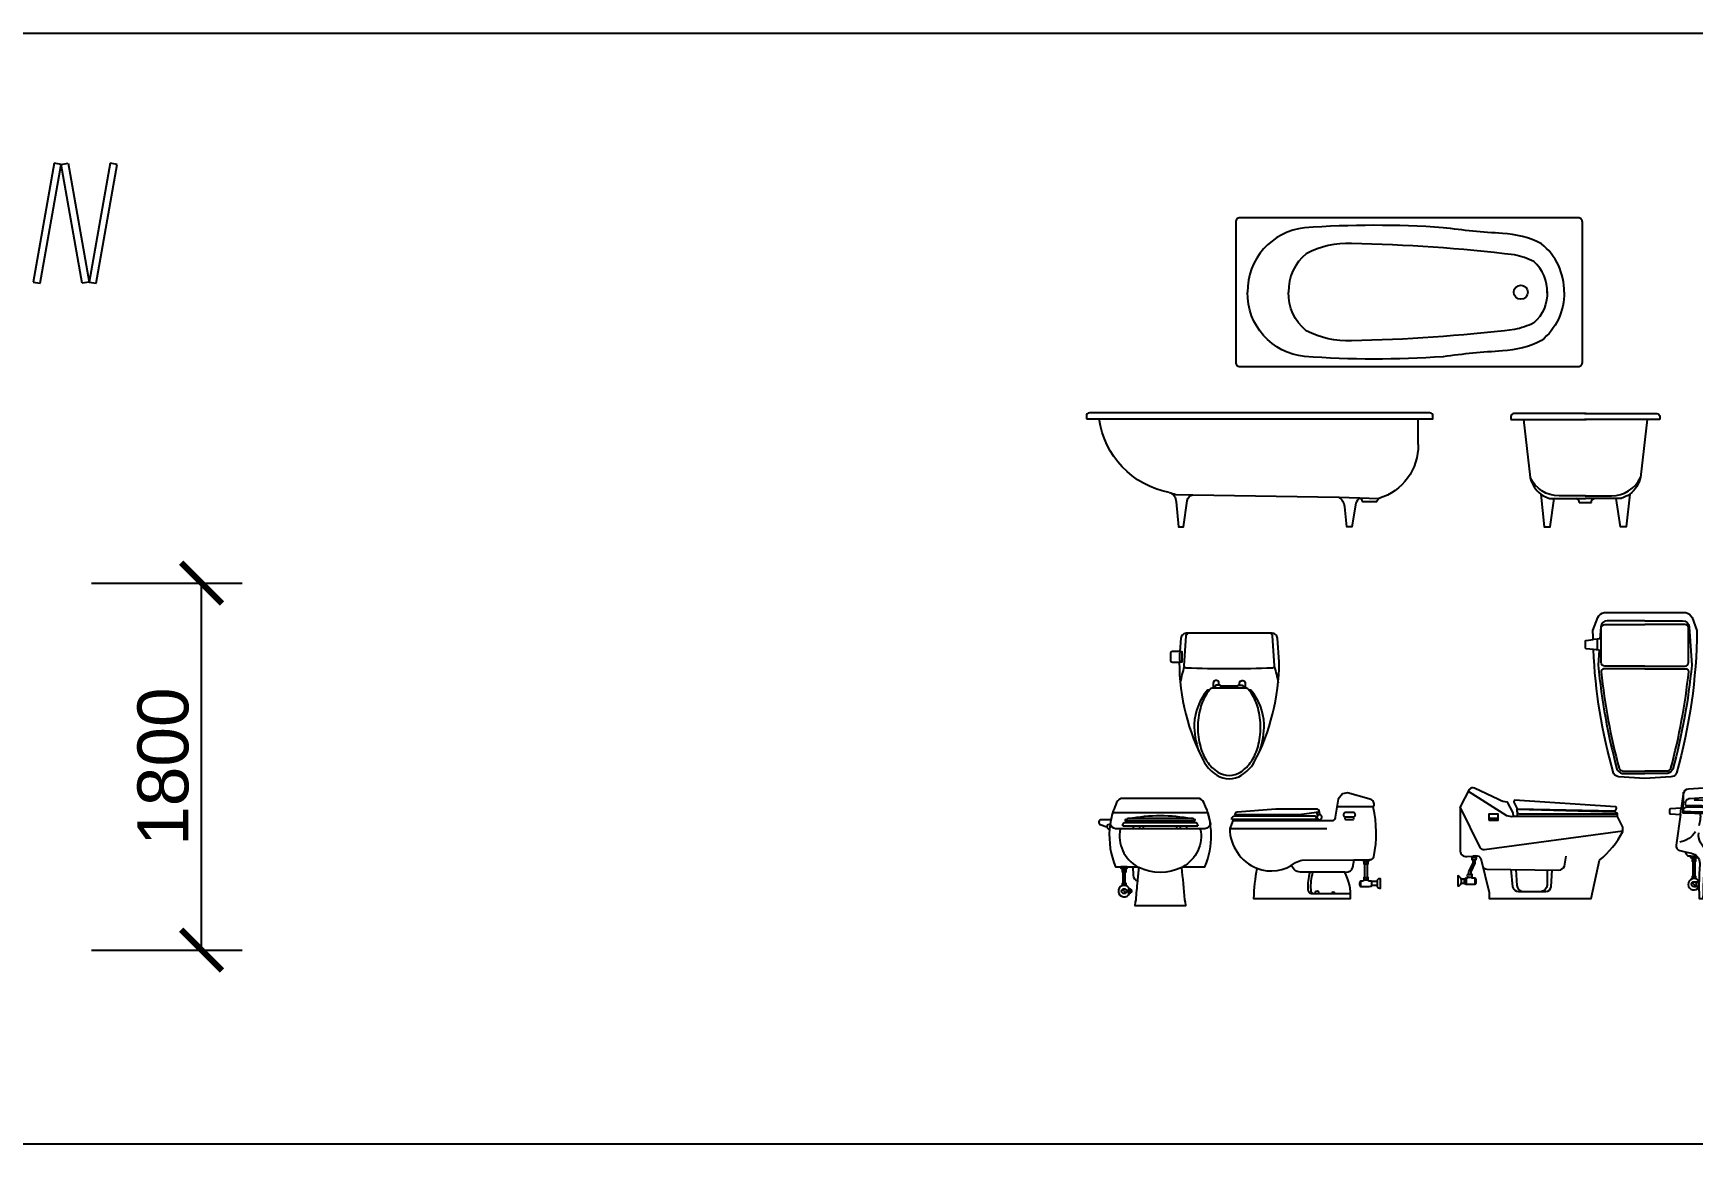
# Model space of a CAD drawing. Header units: millimetres. Extents: x 14385 to 129787, y 107826 to 186798.
# Drawn here: x 60174 to 68314, y 134575 to 140022 of the extents above; entities that cross this region are included whole.
import ezdxf

# ---------------------------------------------------------------- set-up
doc = ezdxf.new("R2010")
doc.units = ezdxf.units.MM
doc.header["$LTSCALE"] = 1000
doc.header["$PDMODE"] = 35
doc.linetypes.add('DASHED', pattern=[0.75, 0.5, -0.25])
for name, color, linetype in [('DOOR', 60, 'Continuous'), ('FF-FIXT', 31, 'Continuous'), ('FF-TEXT', 50, 'Continuous')]:
    doc.layers.add(name, color=color, linetype=linetype)
doc.styles.add('ar', font='arial.ttf')
doc.styles.add('ARI', font='arial.ttf', dxfattribs={"width": 0.8})
doc.dimstyles.new('1-100', dxfattribs={"dimscale": 100, "dimtxt": 2.5, "dimasz": 2, "dimexe": 2, "dimexo": 2, "dimgap": 0.6, "dimtad": 1, "dimdec": 0, "dimtxsty": 'ARI', "dimblk": 'ARCHTICK', "dimcen": 2.5, "dimclrd": 44, "dimclre": 44, "dimclrt": 50, "dimadec": 0, "dimazin": 0, "dimtfac": 1, "dimtdec": 0, "dimtmove": 0, "dimatfit": 3, "dimldrblk": 'DOT', "dimfxl": 0, "dimarcsym": 0})

# ---------------------------------------------------------------- blocks, each defined once
blk = doc.blocks.new('做成ACAD TuKuai0439')
blk.add_line((325, 404.8), (325, 529.9))
blk.add_lwpolyline([(-550.1, 786.4), (1109.9, 786.4, 0.414214), (1129.9, 806.4), (1129.9, 1496.4, 0.414214), (1109.9, 1516.4), (-550.1, 1516.4, 0.414214), (-570.1, 1496.4), (-570.1, 806.4, 0.414214)], format="xyb", close=True)
for points in [[(1040.6, 1151.4, 0.232786), (929.2, 1389.1, 0.102306), (738.2, 1439.8, -0.020365), (447.8, 1467.9, 0.035159), (-232.2, 1467, 0.387838), (-512.6, 1151.4, 0.978732)], [(957.1, 1147.7, 0.232587), (891.7, 1302, 0.07065), (797.3, 1334.4, 0.024632), (-2.1, 1390.1, 0.132326), (-224, 1340.3, 0.234993), (-311, 1151.4, 1.392742)], [(1040.6, 1151.4, -0.232786), (929.2, 913.8, -0.102306), (738.2, 863.1, 0.020365), (447.8, 835, -0.035159), (-232.2, 835.8, -0.387838), (-512.6, 1151.4, -0.978732)], [(957.1, 1155.2, -0.232587), (891.7, 1000.9, -0.07065), (797.3, 968.5, -0.024632), (-2.1, 912.8, -0.132326), (-224, 962.6, -0.234993), (-311, 1151.4, -1.392742)], [(325, 529.9), (397.1, 529.9), (397.1, 544.9, 0.414214), (382.1, 559.9), (-1287.9, 559.9, 0.414214), (-1302.9, 544.9), (-1302.9, 529.9)], [(-897.2, 169.4, -0.32309), (-1239.6, 529.9, -4.563923)], [(1148.2, 556.3), (794.1, 556.3, 0.414214), (779.1, 541.3), (779.1, 526.3)], [(840.6, 526.3), (873.7, 241.9, 0.175666), (926.2, 161.4)], [(1140.3, 556.3), (1494.5, 556.3, -0.414214), (1509.5, 541.3), (1509.5, 526.3)], [(1447.9, 526.3), (1414.8, 241.9, -0.175666), (1362.4, 161.4)], [(325, 404.8, -0.335806), (131.9, 140, -5.341649)], [(-897.2, 169.4, -0.349014), (-862.9, 122.7), (-850.6, 0), (-826.1, 0), (-808.2, 128.1, -0.359634), (-779.8, 157.5, -5.140321)], [(-897.2, 169.4, 0.016192), (-864.3, 160), (-779.8, 157.5, 0.164137)], [(1145.3, 152), (1016, 153.1, -0.293395), (873.7, 241.9, 4.302999)], [(1143.3, 152), (1272.6, 153.1, 0.293395), (1414.8, 241.9, -4.302999)], [(-779.8, 157.5), (-64, 145.7, 0.126422)], [(37, 142.8, 0.103182), (18.9, 116.6), (0, 0), (-25, 0), (-34.9, 99.4, 0.211923), (-64, 145.7, -2.598326)], [(-64, 145.7), (37, 142.8, 0.164137)], [(37, 142.8), (131.9, 140, 0.164137)], [(131.9, 140), (120, 123.3), (53, 123.3, 0.200465), (37, 142.8, -4.02163)], [(926.2, 161.4, 0.084346), (968.1, 139.7), (992, 139.7)], [(1114.3, 120, 0.385462), (1100.3, 139.7, -45.937747)], [(1174.3, 120, -0.385462), (1188.3, 139.7, 45.937747)], [(1362.4, 161.4, -0.084346), (1320.5, 139.7), (1296.6, 139.7)]]:
    blk.add_lwpolyline(points, format="xyb")
for points in [[(-1302.9, 529.9), (-1239.6, 529.9)], [(-1239.6, 529.9), (325, 529.9)], [(779.1, 526.3), (840.6, 526.3)], [(779.1, 526.3), (840.6, 526.3)], [(840.6, 526.3), (1147.9, 526.3)], [(1447.9, 526.3), (1140.7, 526.3)], [(1509.5, 526.3), (1447.9, 526.3)], [(1509.5, 526.3), (1447.9, 526.3)], [(926.2, 161.4), (943.3, 0), (972.3, 0), (992, 140)], [(992, 139.7), (1094.3, 139.7)], [(1094.3, 139.7), (1100.3, 139.7)], [(1100.3, 139.7), (1145.3, 139.7)], [(1114.3, 120), (1174.3, 120)], [(1188.3, 139.7), (1143.3, 139.7)], [(1194.3, 139.7), (1188.3, 139.7)], [(1296.6, 139.7), (1194.3, 139.7)], [(1362.4, 161.4), (1345.3, 0), (1316.3, 0), (1296.6, 140)]]:
    blk.add_lwpolyline(points)
blk.add_circle((827.8, 1151.4), 34.6)
blk = doc.blocks.new('做成ACAD TuKuai0414')
for points in [[(399.2, 638.6, 0.107173), (459.4, 699.2, 0.121021), (583.3, 1193), (575, 1310.3, 0.438582), (543.6, 1334.4), (132.6, 1334.4, 0.438582), (101.2, 1310.3), (96.5, 1244.4), (59.6, 1244.4, 0.414214), (49.6, 1234.4), (49.6, 1203.4, 0.414214), (59.6, 1193.4), (92.9, 1193.4), (92.9, 1193, 0.121021), (216.8, 699.2, 0.107173), (277, 638.6, 0.296325)], [(338.1, 637.4, 0.142255), (393.2, 653.4, 0.107167), (447, 706.5, 0.078748), (479.6, 779.3, 0.066143), (492.1, 873.2, 0.066143), (479.6, 967.2, 0.078748), (447, 1040, 0.032484), (433.1, 1058.5, 0.218997), (417.9, 1065.4), (258.3, 1065.4, 0.218997), (243.1, 1058.5, 0.032484), (229.2, 1040, 0.078748), (196.6, 967.2, 0.066143), (184.1, 873.2, 0.066143), (196.6, 779.3, 0.078748), (229.2, 706.5, 0.107167), (283, 653.4, 0.142255)], [(-241.9, 420.3), (-289, 420.3, 0.735575), (-295, 396), (-261.6, 385.7, 0.465234), (-248.6, 373.9, 0.121351), (-219.3, 189), (-192.9, 189), (-192.9, 182), (-186, 182), (-186, 176), (-187, 176), (-187, 164), (-183.5, 164), (-183.5, 108), (-187, 108), (-187, 96.6, 1.568673), (-151, 60.2, 1.196017), (-151, 79.8, 0.221388), (-168, 96.6), (-168, 108), (-171.5, 108), (-171.5, 164), (-168, 164), (-168, 176), (-169, 176), (-169, 182), (-162.1, 182), (-162.1, 189), (-135, 189), (-132.8, 147.7, 0.286982), (-112.4, 119.8, 0.007263), (-119.9, 26.6), (-123.8, 15.4), (-125, 0), (125, 0), (123.8, 15.4), (119.9, 26.6, 0.01248), (105.4, 186.5, 0.005751), (110.1, 189), (219.3, 189, 0.210592), (214.1, 504.6, 0.292822), (182.4, 525), (-182.4, 525, 0.292822), (-214.1, 504.6, 0.05692)], [(474.2, 182, 0.043495), (457.6, 33.4), (933.6, 33.4, 0.129959), (904.6, 163.4), (910.6, 163.4, 0.374797), (945.2, 187.1), (951.6, 223.7), (989.7, 224), (993.6, 219.4), (1001.6, 219.4), (1001.6, 215.4), (998.6, 215.4), (998.6, 203.4), (1001.6, 203.4), (1001.6, 137.4), (998.6, 137.4), (998.6, 123.4, -0.414214), (994.6, 119.4), (983.6, 119.4, 0.51908), (983.6, 92.4), (1024.6, 92.4), (1035.6, 94.4), (1035.6, 98.4), (1063.6, 98.4), (1063.6, 96.4, 0.414214), (1075.6, 84.4), (1080.6, 84.4), (1080.6, 130.4), (1075.6, 130.4, 0.414214), (1063.6, 118.4), (1063.6, 116.4), (1035.6, 116.4), (1035.6, 119.4), (1023.6, 119.4, -0.414214), (1019.6, 123.4), (1019.6, 137.4), (1016.6, 137.4), (1016.6, 203.4), (1019.6, 203.4), (1019.6, 215.4), (1016.6, 215.4), (1016.6, 219.4), (1024.6, 219.4), (1027.6, 224.3), (1030.2, 224.3, 0.353395), (1047.7, 238.6, 0.106851), (1044.5, 482.6, 0.46642), (1035.1, 518.8), (919, 551.9), (893.5, 546.6), (873.2, 521.5), (858.4, 432.4, -0.452407), (838.6, 414.8), (355.5, 414.8), (340.6, 376.4, 0.299978), (474.2, 182, 0.006632)], [(172, 416), (172, 419, 0.182591), (153, 426), (-153, 426, 0.182591), (-172, 419), (-172, 416)], [(350.6, 421.4), (350.6, 423.2, -0.414214), (366.6, 439.2), (758, 439.2, -0.357643), (762.9, 435.2), (765.6, 421.4)], [(778.6, 464.5, 0.394523), (771.1, 471.4), (567.6, 471.4), (377.1, 457.2, 0.436868), (366.1, 445.4), (681.6, 445.4), (766.9, 456.6), (771.3, 439.9, 3.303241), (784, 443.9), (778.6, 464.5)], [(948.6, 432.4), (906.6, 432.4, -0.584139), (906.6, 456.4), (948.6, 456.4, -0.584139)]]:
    blk.add_lwpolyline(points, format="xyb", close=True)
for points in [[(539.6, 1334.4, -0.290353), (549.4, 1322.5), (558.6, 1175.4, -0.329174), (549.7, 1163.6, -0.016987), (126.5, 1163.6, -0.329174), (117.6, 1175.4), (126.8, 1322.5, -0.290353), (136.6, 1334.4)], [(105.6, 1193.4), (99.9, 1197.5, -0.244735), (95.6, 1205.7), (95.6, 1232.2, -0.244735), (99.9, 1240.4), (105.6, 1244.4)], [(92.9, 1193, 0.00001), (92.9, 1193.4, -0.438582)], [(117.6, 1172.4, 0.039433), (98.3, 1091.5, -12.828249)], [(558.6, 1172.4, -0.039433), (577.9, 1091.5, 12.828249)], [(287.6, 1080.4), (287.6, 1090.6, 0.414214), (275.6, 1102.6), (271.6, 1102.6, 0.414214), (259.6, 1090.6), (259.6, 1065.4)], [(296.6, 1065.4), (296.6, 1075.4, 0.414214), (291.6, 1080.4), (274.6, 1080.4, 0.414214), (269.6, 1075.4), (269.6, 1065.4)], [(379.6, 1065.4), (379.6, 1075.4, -0.414214), (384.6, 1080.4), (401.6, 1080.4, -0.414214), (406.6, 1075.4), (406.6, 1065.4)], [(388.6, 1080.4), (388.6, 1090.6, -0.414214), (400.6, 1102.6), (404.6, 1102.6, -0.414214), (416.6, 1090.6), (416.6, 1065.4)], [(240.6, 1055.4), (231.6, 1055.4, 0.165444), (166.6, 889.4, 0.081926), (188.1, 757.8, -1.392595)], [(488.1, 757.8, 0.081926), (509.6, 889.4, 0.165444), (444.6, 1055.4), (435.6, 1055.4, 0.165444)], [(-241.9, 420.3, 0.029949), (-248.6, 373.9)], [(-153, 426, -0.096488), (153, 426, -0.824006)], [(766.9, 456.6), (768.6, 456.8, 0.547279), (778.6, 464.5)], [(946.6, 432.4, -0.256656), (945.6, 420.4), (909.6, 420.4, -0.256656), (908.6, 432.4, -0.256656)], [(245.7, 398.6, -0.257903), (219, 375), (-219, 375, -0.257903), (-245.7, 398.6, 5.781939)], [(-196.3, 375, 0.332047), (-110.1, 189, 0.246951)], [(-184, 390), (-184, 392, -0.414214), (-169, 407), (169, 407, -0.414214), (184, 392), (184, 390)], [(196.3, 375, -0.332047), (110.1, 189, -0.246951)], [(-135, 189), (-110.1, 189, 0.005751), (-105.4, 186.5, 0.005216), (-112.4, 119.8)], [(105.4, 186.5, -0.240858), (-105.4, 186.5, 0.253062)], [(474.2, 182, 0.264839), (663.6, 209.9, -0.083581), (695.4, 221.6), (951.6, 223.7)], [(474.3, 182.1, 0.000023), (474.2, 182)], [(904.6, 163.4), (687.6, 163.4, -0.200975), (656.6, 175.4), (642.1, 195.3)], [(733.6, 163.4, 0.088056), (724.6, 77.4, 0.406941), (739.6, 58.4), (933.4, 58.4)], [(747.1, 162.8, 0.088056), (738.1, 76.8, 0.406941), (753.1, 57.8)]]:
    blk.add_lwpolyline(points, format="xyb")
for points in [[(96.5, 1244.4), (105.6, 1244.4), (105.6, 1193.4), (92.9, 1193.4)], [(379.6, 1074.4), (296.6, 1074.4)], [(-232.7, 456), (232.7, 456)], [(-138, 407), (-138, 416)], [(-125, 407), (-125, 416)], [(-110, 407), (-110, 416)], [(-52, 407), (-52, 416)], [(52, 407), (52, 416)], [(110, 407), (110, 416)], [(125, 407), (125, 416)], [(138, 407), (138, 416)], [(232.7, 456), (245.7, 398.6)], [(1044.5, 482.6), (866.7, 482.6)], [(-184, 390), (184, 390)], [(-131, 375), (-131, 390)], [(-100, 375), (-100, 390)], [(-82, 375), (-82, 390)], [(82, 375), (82, 390)], [(100, 375), (100, 390)], [(131, 375), (131, 390)], [(340.6, 376.4), (816.6, 376.4)], [(-162.1, 189), (-192.9, 189)], [(-169, 182), (-186, 182)], [(-186, 176), (-169, 176)], [(-184, 164), (-172, 164)], [(-177.5, 176), (-177.5, 164)], [(989.7, 224), (1027.6, 224.3)], [(1001.6, 219.4), (1016.6, 219.4)], [(1001.6, 215.4), (1016.6, 215.4)], [(1001.6, 203.4), (1016.6, 203.4)], [(1009.1, 215.4), (1009.1, 203.4)], [(-183.5, 108), (-171.5, 108)], [(-177.5, 108), (-177.5, 98.2)], [(983.6, 92.4), (983.6, 119.4)], [(1019.6, 124.4), (998.6, 124.4)], [(1001.6, 137.4), (1016.6, 137.4)], [(1009.1, 137.4), (1009.1, 124.4)], [(1035.6, 116.4), (1035.6, 98.4)], [(1063.6, 116.4), (1063.6, 98.4)], [(-169, 61.5), (-186, 78.5)]]:
    blk.add_lwpolyline(points)
for centre, radius in [((-177.5, 70), 12), ((-149.3, 70), 4.59)]:
    blk.add_circle(centre, radius)
for centre, radius, start, end in [((780.6, 432.4), 12, 73.83337, 141.20455), ((-250.1, 385.3), 11.5, 69.49585, 177.79909), ((-177.5, 70), 28.2, 70.33578, 109.66422), ((-149.3, 70), 10, 100.20142, 259.79858), ((769.1, 58.9), 10.5, 357.27369, 182.72631), ((848.6, 58.4), 7, 0, 180)]:
    blk.add_arc(centre, radius, start, end)
blk = doc.blocks.new('做成ACAD TuKuai0415')
for p, q in [((263, 1126.8), (61, 1126.8)), ((263, 1126.8), (465, 1126.8)), ((153.2, 625.2), (263, 625.2)), ((372.8, 625.2), (263, 625.2)), ((-607.1, 118), (-590, 118))]:
    blk.add_line(p, q)
for points in [[(263, 588.9), (135.5, 596.6, -0.251553), (110.8, 612), (108.6, 615.6, -0.058506), (10.5, 1221.2), (-25.3, 1225.4, -0.38053), (-28, 1228.4), (-28, 1245.7), (-28, 1263, -0.38053), (-25.3, 1265.9), (8.8, 1269.9, -0.004344), (8, 1315.6), (32, 1378.6, -0.206631), (63, 1403.6), (263, 1403.6), (463, 1403.6, -0.206631), (494, 1378.6), (518, 1315.6, -0.067514), (417.4, 615.6), (415.3, 612, -0.251553), (390.5, 596.6)], [(-654.1, 61.2, 0.244289), (-638, 75.8), (-624.2, 75.8), (-624.2, 75.6), (-621.3, 74.8), (-621.3, 74.6), (-613.5, 70.4), (-569.6, 70.4, 0.376701), (-569.6, 99.3), (-582, 99.3, -0.414214), (-587, 104.3), (-587, 105), (-584.9, 105, 0.153846), (-584.9, 118), (-590, 118), (-590, 128.1, -0.10347), (-589.3, 131.7), (-569.7, 173.3, 0.041814), (-569, 182.3), (-569, 190.9), (-564.3, 190.9, 0.153846), (-564.3, 203.9), (-568.9, 203.9), (-568.9, 209.6), (-567, 209.8, -0.326144), (-541.9, 197), (-501, 30), (-501, 0), (0, 0), (40, 189, 0.109143), (153.9, 328.7), (153.9, 349.7), (128, 402), (-381.6, 402), (-382.6, 420.6), (-410.9, 473, -0.151036), (-455.2, 486.5), (-572.4, 541.2, 0.361658), (-598.3, 534.3), (-643.2, 449.6), (-643.5, 239.8, 0.484353), (-610.2, 206.3), (-581, 208.7), (-581, 203.9), (-585.5, 203.9, 0.153846), (-585.5, 190.9), (-581, 190.9), (-581, 184.8, -0.041814), (-581.7, 175.8), (-601.3, 134.2, 0.10347), (-602, 130.6), (-602, 118), (-607.1, 118, 0.153846), (-607.1, 105), (-605, 105), (-605, 104.2, -0.425392), (-610.2, 99.2), (-613.5, 99.3), (-621.3, 95.9), (-624.2, 94.9), (-624.2, 94.8), (-638, 94.8), (-638, 94.7), (-638.2, 94.7, 0.232309), (-654.1, 111)], [(824.8, 208.2), (861.8, 209, 0.236068), (875.8, 217), (881.7, 229.6), (907.7, 236.1, 0.383895), (925.7, 262.6), (891.3, 511.9, 0.388166), (864.8, 537, 0.043086), (476.9, 537, 0.388166), (450.4, 511.9), (441, 443.8), (387.6, 439.5, 0.391001), (383, 434.5), (383, 419.9, 0.401533), (387.8, 414.9), (436.7, 412.8), (416, 262.6, 0.383895), (434, 236.1), (459.9, 229.6), (465.8, 217, 0.236068), (479.8, 209), (486.3, 208.9), (486.3, 201.5), (495.8, 201.5), (495.8, 195.5), (494.3, 195.5), (494.3, 183.5), (497.3, 183.5), (497.3, 108.5), (494.3, 108.5), (494.3, 97, 1.465896), (528, 57.2, 0.008818), (528.9, 0), (812.8, 0, 0.026718), (809.4, 173.1, -0.192194)], [(481.8, 489.4, 0.461898), (461.1, 461, 0.338928), (464.9, 457.9, 0.014731), (876.8, 457.9, 0.338928), (880.6, 461, 0.461898), (859.8, 489.4, 0.03712)], [(461.2, 427, 0.009616), (880.5, 427, 0.325423), (890.5, 434.3, 0.155613), (890.5, 434.9, 0.327408), (872.6, 448.4, -0.009192), (469, 448.4, 0.327408), (451.2, 434.9, 0.155613), (451.2, 434.3, 0.325423)]]:
    blk.add_lwpolyline(points, format="xyb", close=True)
for points in [[(263, 1362.8), (78, 1362.8, 0.39522), (46.1, 1332.9), (42.2, 1273.8, 0.041819)], [(263, 1140.3), (66, 1140.3, -0.414214), (49, 1157.3), (49, 1327.6, -0.414214), (66, 1344.6), (263, 1344.6)], [(263, 1362.8), (448, 1362.8, -0.39522), (480, 1332.9), (492.3, 1144.1, -0.041819), (400.2, 634.8, -0.202917), (374.5, 614.1), (263, 614.1)], [(263, 1140.3), (460, 1140.3, 0.414214), (477, 1157.3), (477, 1327.6, 0.414214), (460, 1344.6), (263, 1344.6)], [(49, 1274.6), (8.8, 1269.9, 0.38053)], [(49, 1216.7), (10.5, 1221.2, -0.38053)], [(38.5, 1218), (33.7, 1144.1, 0.041819), (125.8, 634.8, 0.202917), (151.5, 614.1), (263, 614.1)], [(-381.6, 402, -0.108266), (-414, 406), (-602, 525.5)], [(888.8, 521.5), (890.8, 419, -0.012388), (450.8, 419), (452.9, 521.5)], [(153.9, 330), (-524.5, 239.1, -0.265412), (-543.1, 246.8), (-643.2, 449.6)], [(115.1, 430.5), (122, 438, 0.588403), (119, 450), (-376.2, 481.9, 0.413658), (-379, 469), (-363.9, 440.3)], [(-353, 415), (129, 415, 0.19323), (115.1, 424.5), (-364.8, 436.4), (-364.8, 429, 0.236208), (-353, 415, 0.206958)], [(-363.4, 425.1, -0.020773), (-364, 402, 2.533365)], [(-363.9, 440.3), (115.1, 430.5, 0.27686)], [(837.5, 482.4, -0.010886), (504.1, 482.4, -0.978463)], [(533.8, 418, -0.123427), (526.6, 356, 9.301797)], [(807.8, 418, 0.123427), (815.1, 356, -9.301797)], [(511.8, 328, -0.189114), (433.8, 276, 9.301797)], [(789.8, 344, -0.025384), (551.8, 344, -0.950489)], [(829.8, 328, 0.189114), (907.8, 276, -9.301797)], [(548.9, 0, -0.026268), (565.8, 242, -0.291725), (526.8, 322, -0.89195)], [(792.8, 0, 0.026268), (775.8, 242, 0.291725), (814.8, 322, 0.89195)], [(-568.9, 209.6), (-581, 208.7, -0.484353)], [(-531.9, 156, 0.29461), (-513, 145), (-159, 140, 0.270978), (-131, 159), (-123, 208)], [(459.9, 229.6), (491.4, 221.9, -0.168229), (520.3, 204.4, 0.013853)], [(520.3, 204.4, -0.166717), (532.3, 173.1, 0.013853), (528.2, 83.4, 0.193847), (512.3, 97), (512.3, 108.5), (509.3, 108.5), (509.3, 183.5), (512.3, 183.5), (512.3, 195.5), (510.8, 195.5), (510.8, 201.5), (520.3, 201.5), (520.3, 204.4)], [(824.8, 208.2, -0.14295), (850.3, 221.9), (881.7, 229.6, 0.383895)], [(-395.1, 143.3), (-387, 57, 0.30524), (-357, 34), (-223, 34, 0.358765), (-197, 58), (-192.8, 140.5)], [(-369.6, 142.9), (-366, 64, 0.292693), (-338, 34, 0.370789)], [(-216, 140.8), (-216, 65, -0.316726), (-245, 34, -0.3744)], [(528, 57.2, -0.956735), (528, 83.7, -1.042252)], [(528.2, 83.4, 0.004042), (528, 57.2)]]:
    blk.add_lwpolyline(points, format="xyb")
for points in [[(28, 1272.2), (28, 1219.2)], [(-364, 436.4), (-364, 440.4)], [(115.1, 424.5), (115.1, 430.5)], [(127, 415), (127, 402)], [(436.7, 412.8), (441, 443.8)], [(-502, 395), (-457, 395)], [(-581, 203.9), (-568.9, 203.9)], [(-581, 190.9), (-569, 190.9)], [(486.3, 208.9), (516.9, 208.2)], [(510.8, 201.5), (495.8, 201.5)], [(510.8, 195.5), (495.8, 195.5)], [(509.3, 183.5), (497.3, 183.5)], [(503.3, 183.5), (503.3, 195.5)], [(775.8, 242), (565.6, 240.3)], [(-638, 94.7), (-638, 75.8)], [(-624.2, 94.8), (-624.2, 75.8)], [(-621.3, 95.9), (-621.3, 74.8)], [(-613.5, 99.3), (-613.5, 70.4)], [(-605, 105), (-587, 105)], [(-569.6, 70.4), (-569.6, 99.3)], [(509.3, 108.5), (497.3, 108.5)], [(503.3, 98.5), (503.3, 108.5)], [(503.3, 82.5), (528, 83.7)], [(494.9, 79), (511.8, 62)], [(503.3, 58.5), (528, 57.2)]]:
    blk.add_lwpolyline(points)
blk.add_lwpolyline([(-502, 384), (-457, 384), (-457, 414), (-502, 414)], close=True)
blk.add_circle((503.3, 70.5), 12)
for centre, radius, start, end in [((61, 1113.8), 13, 90, 186.06961), ((3119.1, 1439), 3088.3, 186.06961, 195.01233), ((-2593.1, 1439), 3088.3, 344.98767, 353.93039), ((465, 1113.8), 13, 353.93039, 90), ((163.2, 654.8), 31.2, 210.34336, 251.39713), ((362.9, 654.8), 31.2, 288.60287, 329.65664), ((503.3, 70.5), 28, 71.25066, 108.74934)]:
    blk.add_arc(centre, radius, start, end)
blk = doc.blocks.new('_ArchTick')
at = {"color": 0, "linetype": 'ByBlock', "const_width": 0.15}
blk.add_lwpolyline([(-0.5, -0.5), (0.5, 0.5)], dxfattribs=at)
blk = doc.blocks.new('*D535')
at = {"layer": 'DEFPOINTS', "color": 0}
for p in [(60259.6, 137324.5), (60999.5, 137324.5), (60259.6, 135524.5)]:
    blk.add_point(p, dxfattribs=at)
at = {"layer": 'FF-TEXT', "color": 44, "lineweight": -2}
for p, q in [((60459.6, 137324.5), (61199.5, 137324.5)), ((60999.5, 135524.5), (60999.5, 137324.5)), ((60459.6, 135524.5), (61199.5, 135524.5))]:
    blk.add_line(p, q, dxfattribs=at)
at = {"layer": 'FF-TEXT', "color": 44, "lineweight": -2, "xscale": 200, "yscale": 200, "zscale": 200}
for p, rotation in [((60999.5, 137324.5), 90), ((60999.5, 135524.5), 270)]:
    blk.add_blockref('_ArchTick', p, dxfattribs=dict(at, rotation=rotation))
at = {"layer": 'FF-TEXT', "color": 50, "insert": (60811.8, 136424.5), "char_height": 250, "attachment_point": 5, "rotation": 90, "style": 'ar'}
blk.add_mtext('1800', dxfattribs=at)
blk = doc.blocks.new('_Dot')
at = {"color": 0, "linetype": 'ByBlock', "lineweight": -2}
blk.add_line((-0.5, 0), (-1, 0), dxfattribs=at)
at = {"color": 0, "linetype": 'ByBlock', "const_width": 0.5}
blk.add_lwpolyline([(-0.25, 0, 1), (0.25, 0, 1)], format="xyb", close=True, dxfattribs=at)

msp = doc.modelspace()

# ---------------------------------------------------------------- linework, layer by layer
at = {"color": 1}
for p, q in [((18573.3, 140021.6), (80368.9, 140021.6)), ((18573.3, 134574.6), (80368.9, 134574.6))]:
    msp.add_line(p, q, dxfattribs=at)
at = {"layer": 'DOOR', "linetype": 'DASHED', "ltscale": 100}
for points in [[(60311, 139377.7), (60276.5, 139383.8), (60173.8, 138801.1), (60208.3, 138795), (60311, 139377.7)], [(60311, 139377.7), (60345.5, 139383.8), (60448.2, 138801.1), (60413.7, 138795), (60311, 139377.7)], [(60585.4, 139377.7), (60551, 139383.8), (60448.2, 138801.1), (60482.7, 138795), (60585.4, 139377.7)]]:
    msp.add_lwpolyline(points, dxfattribs=at)

# ---------------------------------------------------------------- block references
at = {"layer": 'FF-FIXT', "ltscale": 3}
for name, p in [('做成ACAD TuKuai0439', (66642.1, 137599.9)), ('做成ACAD TuKuai0415', (67816, 135777.3)), ('做成ACAD TuKuai0414', (65701.8, 135743.9))]:
    msp.add_blockref(name, p, dxfattribs=at)

# ---------------------------------------------------------------- dimensions: what is measured, and where the dimension line sits
at = {"layer": 'FF-TEXT'}
dim = msp.add_linear_dim(base=(60999.5, 137324.5), p1=(60259.6, 135524.5), p2=(60259.6, 137324.5), angle=90, dimstyle='1-100', override={"dimtxsty": 'ar'}, dxfattribs=at)
dim.commit()
dim.dimension.update_dxf_attribs({"geometry": '*D535', "text_midpoint": (60811.8, 136424.5)})

doc.saveas('drawing.dxf')
